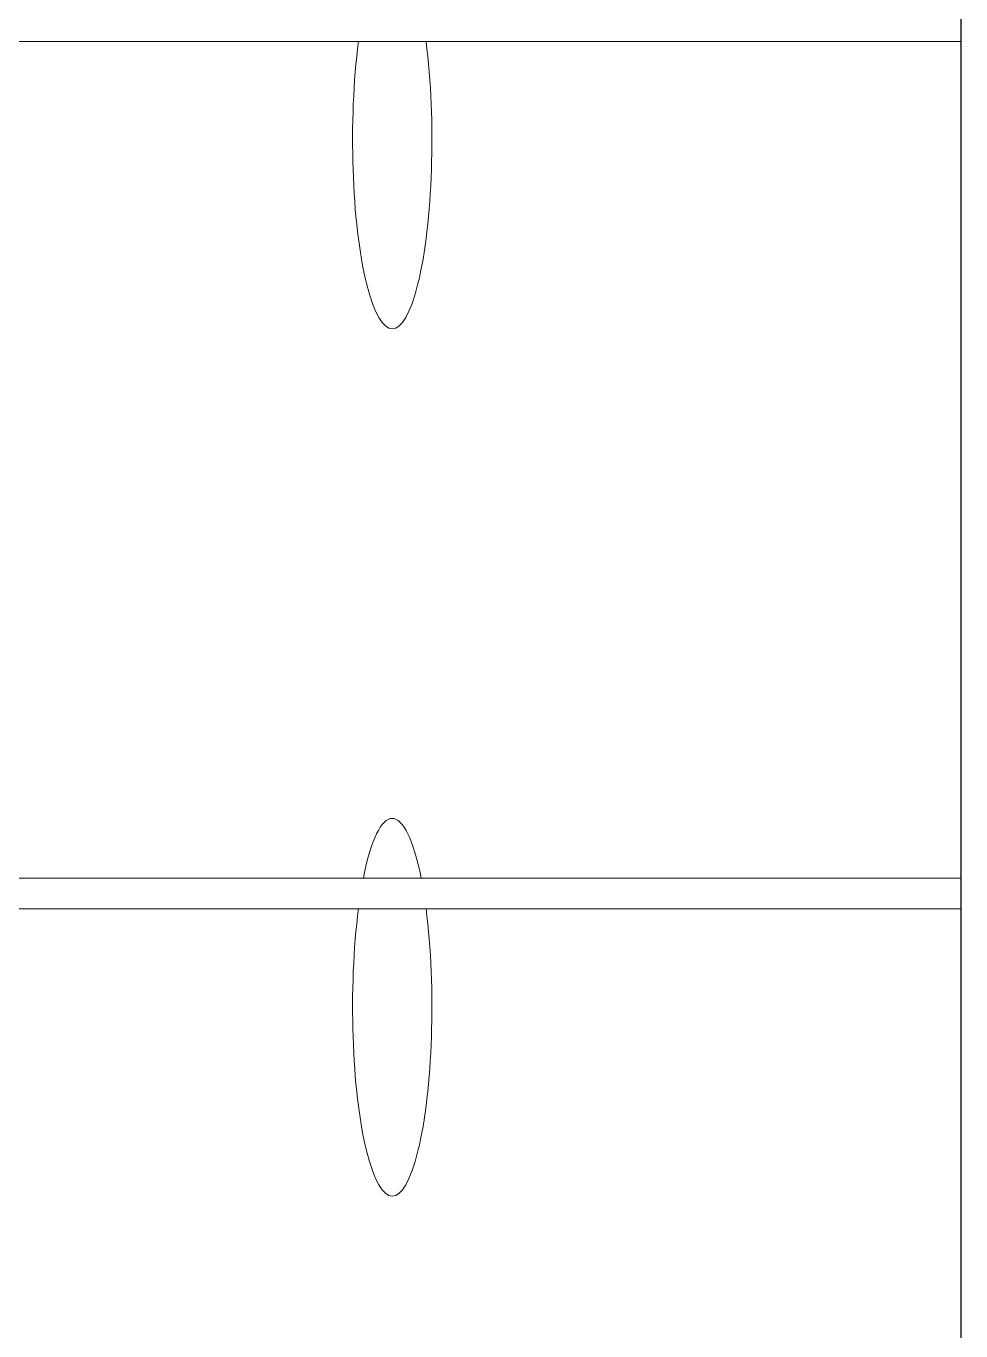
# Model space of a CAD drawing. Header units: millimetres. Extents: x 351279 to 387190, y -1289537 to -1277077.
# Drawn here: x 356066.4 to 356370.7, y -1278136.9 to -1277712 of the extents above; entities that cross this region are included whole.
import ezdxf

# ---------------------------------------------------------------- set-up
doc = ezdxf.new("R2010")
doc.units = ezdxf.units.MM
doc.header["$LTSCALE"] = 20
doc.layers.add('图层1', color=4, linetype='Continuous', plot=False)
doc.layers.add('模块', color=6, linetype='Continuous', lineweight=15)

msp = doc.modelspace()

# ---------------------------------------------------------------- linework, layer by layer
at = {"color": 44}
msp.add_line((356370.728, -1277472.323), (356370.728, -1278472.323), dxfattribs=at)
at = {"layer": '图层1', "color": 251, "lineweight": 0, "ltscale": 2}
for centre, start_param, end_param in [((356185.62, -1277749.091), 1.0213557, 5.2618296), ((356185.62, -1278031.529), -0.8164478, 0.8164478), ((356185.62, -1278031.529), 1.0213557, 5.2618296)]:
    msp.add_ellipse(centre, major_axis=(0, 61.499), ratio=0.2098766, start_param=start_param, end_param=end_param, dxfattribs=at)
at = {"layer": '图层1'}
msp.add_point((356370.728, -1277989.466), dxfattribs=at)
at = {"layer": '模块'}
for p, q in [((356370.728, -1277717.027), (355570.728, -1277717.027)), ((356370.728, -1277989.466), (355570.728, -1277989.466)), ((356370.728, -1277999.466), (355570.728, -1277999.466))]:
    msp.add_line(p, q, dxfattribs=at)

doc.saveas('drawing.dxf')
